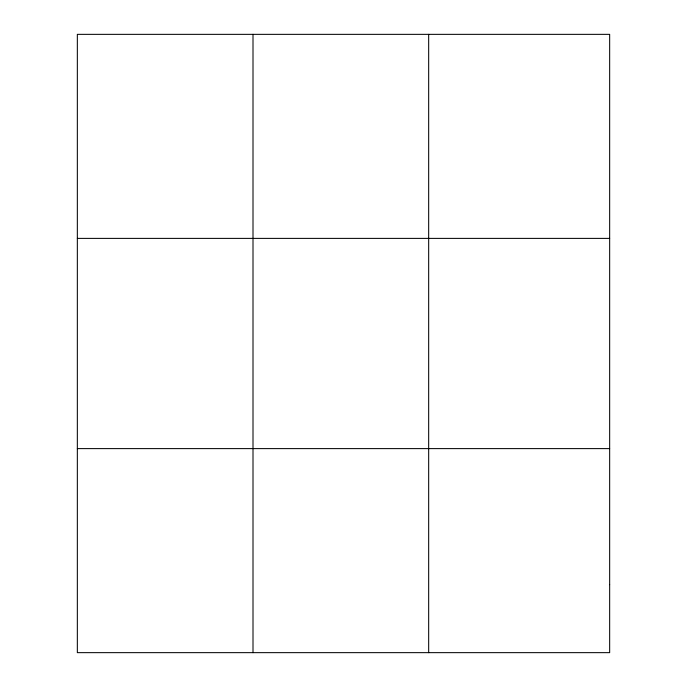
<?xml version="1.0" encoding="UTF-8"?>
<svg xmlns="http://www.w3.org/2000/svg" width="687" height="687" viewBox="0 0 687 687"><rect width="100%" height="100%" fill="white"/><g stroke="black" fill="none" stroke-linecap="round" stroke-linejoin="round"><path stroke-width="1.03" d="M253.005 34.35L253.005 652.65M428.671 34.35L428.671 652.65M77.339 238.389L609.661 238.389M77.339 448.611L609.661 448.611M609.661 584.637L609.661 652.65L77.339 652.65L77.339 34.35L609.661 34.35L609.661 584.637"/></g></svg>
